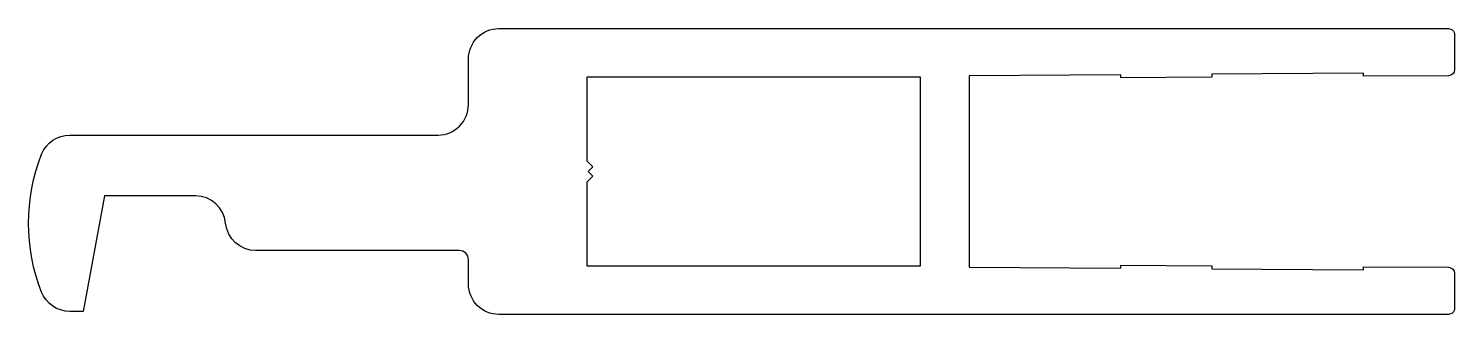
# Model space of a CAD drawing. Extents: x 929.5 to 976.5, y -12.5 to -3.1.
import ezdxf

# ---------------------------------------------------------------- set-up
doc = ezdxf.new("R2010")
doc.units = 0
doc.header["$LTSCALE"] = 15
doc.layers.get('0').update_dxf_attribs({"linetype": 'CONTINUOUS'})

msp = doc.modelspace()

# ---------------------------------------------------------------- linework, layer by layer
at = {"ltscale": 0.05}
msp.add_lwpolyline([(976.547, -3.331), (976.547, -4.482, -0.412384), (976.348, -4.682), (973.547, -4.7), (973.547, -4.6), (968.547, -4.631), (968.547, -4.731), (965.547, -4.75), (965.547, -4.65), (960.547, -4.681), (960.547, -10.981), (965.547, -11.012), (965.547, -10.912), (968.547, -10.931), (968.547, -11.031), (973.547, -11.062), (973.547, -10.962), (976.348, -10.98, -0.412384), (976.547, -11.18), (976.547, -12.331, -0.414214), (976.347, -12.531), (945.047, -12.531, -0.414214), (944.047, -11.531), (944.047, -10.731, 0.414214), (943.747, -10.431), (937.037, -10.431, -0.38517), (936.042, -9.531, 0.38517), (935.047, -8.631), (932.047, -8.631), (931.347, -12.431), (930.907, -12.431, -0.308446), (929.976, -11.796, -0.189234), (929.976, -7.266, -0.308446), (930.907, -6.631), (943.047, -6.631, 0.414214), (944.047, -5.631), (944.047, -4.131, -0.414214), (945.047, -3.131), (976.347, -3.131, -0.414214)], format="xyb", close=True, dxfattribs=at)
msp.add_lwpolyline([(948.147, -7.681), (947.997, -7.831), (948.147, -7.981), (947.947, -8.181), (947.947, -10.931), (958.947, -10.931), (958.947, -4.731), (947.947, -4.731), (947.947, -7.481)], close=True, dxfattribs=at)

doc.saveas('drawing.dxf')
